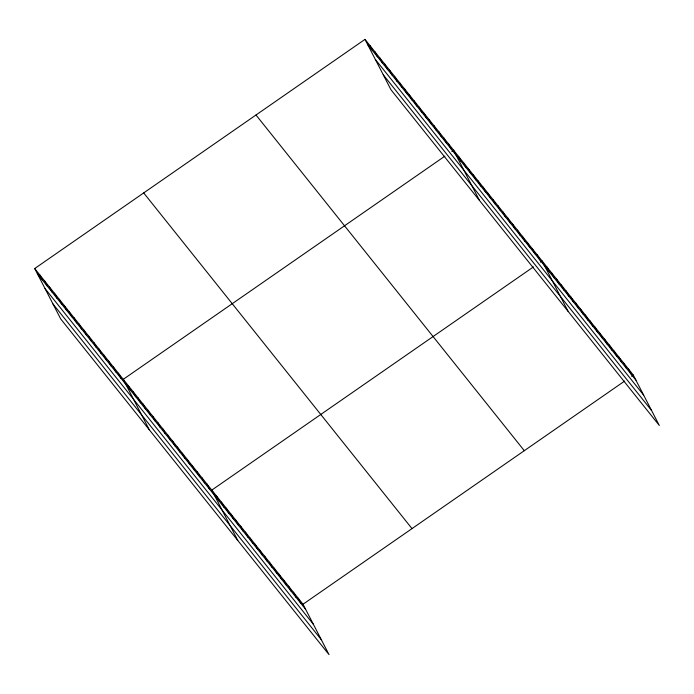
<?xml version="1.0" encoding="UTF-8"?>
<svg xmlns="http://www.w3.org/2000/svg" width="694" height="694" viewBox="0 0 694 694"><rect width="100%" height="100%" fill="white"/><g stroke="black" fill="none" stroke-linecap="round" stroke-linejoin="round"><path stroke-width="1.04" d="M34.7 268.552L303.009 604.24L329.017 654.624L60.708 318.936L34.7 268.552L364.983 39.376L633.292 375.064L659.3 425.448L390.991 89.76L364.983 39.376M444.88 156.159L123.246 379.332L149.245 429.716M451.794 151.353L453.529 150.156L479.528 200.54M533.417 266.93L211.783 490.103L237.79 540.487M540.34 262.132L542.066 260.927L568.074 311.311M303.009 604.24L624.643 381.067M631.566 376.261L633.292 375.064M367.62 44.485L635.93 380.173M375.333 59.424L643.642 395.112M383.279 74.822L651.588 410.51M255.991 115.004L524.3 450.692M143.693 192.923L412.002 528.611M37.337 273.662L305.646 609.349M45.049 288.6L313.358 624.288M52.996 303.998L321.305 639.686M628.495 369.061L631.132 374.17M623.689 363.049L626.326 368.158M618.892 357.046L621.529 362.155M614.086 351.034L616.723 356.143M609.289 345.031L611.926 350.14M604.483 339.019L607.12 344.129M599.685 333.016L602.323 338.125M594.879 327.004L597.525 332.114M590.082 321.001L592.719 326.111M585.285 314.989L587.922 320.108M580.479 308.986L583.116 314.096M575.682 302.983L578.319 308.093M570.876 296.971L573.513 302.081M566.078 290.968L568.716 296.078M561.273 284.956L563.91 290.066M556.475 278.953L559.112 284.063M551.669 272.942L554.306 278.051M546.872 266.938L549.509 272.048M537.147 254.776L539.785 259.886M532.229 248.626L534.866 253.735M527.31 242.466L529.947 247.576M522.391 236.316L525.028 241.425M517.472 230.156L520.11 235.266M512.554 224.006L515.191 229.115M507.635 217.847L510.272 222.956M502.716 211.696L505.353 216.806M497.798 205.545L500.435 210.655M492.879 199.386L495.516 204.496M487.96 193.236L490.597 198.345M483.041 187.076L485.679 192.186M478.123 180.926L480.76 186.035M473.204 174.767L475.841 179.885M468.285 168.616L470.922 173.726M463.366 162.465L466.004 167.575M458.448 156.306L461.085 161.416M448.61 143.996L451.247 149.106M443.692 137.846L446.329 142.955M438.773 131.687L441.41 136.805M433.854 125.536L436.491 130.645M428.927 119.385L431.573 124.495M424.008 113.226L426.645 118.336M419.089 107.076L421.726 112.185M414.171 100.916L416.808 106.026M409.252 94.766L411.889 99.875M404.333 88.606L406.97 93.725M399.414 82.456L402.052 87.565M394.496 76.305L397.133 81.415M389.577 70.146L392.214 75.256M384.658 63.995L387.295 69.105M379.739 57.836L382.377 62.946M374.821 51.686L377.458 56.795M369.902 45.535L372.539 50.645M298.212 598.228L300.849 603.338M293.406 592.225L296.043 597.334M288.609 586.213L291.246 591.331M283.803 580.21L286.44 585.32M279.005 574.207L281.643 579.317M274.199 568.195L276.837 573.305M269.402 562.192L272.039 567.302M264.596 556.18L267.233 561.29M259.799 550.177L262.436 555.287M254.993 544.165L257.639 549.275M250.196 538.162L252.833 543.272M245.398 532.151L248.036 537.26M240.592 526.147L243.23 531.257M235.795 520.136L238.432 525.254M230.989 514.133L233.626 519.242M226.192 508.129L228.829 513.239M221.386 502.118L224.023 507.227M216.589 496.115L219.226 501.224M206.864 483.952L209.501 489.062M201.945 477.793L204.583 482.903M197.027 471.642L199.664 476.752M192.108 465.492L194.745 470.601M187.189 459.333L189.826 464.442M182.27 453.182L184.908 458.292M177.352 447.023L179.989 452.132M172.433 440.872L175.07 445.982M167.514 434.713L170.151 439.823M162.596 428.562L165.233 433.672M157.677 422.412L160.314 427.521M152.758 416.253L155.395 421.362M147.839 410.102L150.477 415.212M142.921 403.943L145.558 409.052M138.002 397.792L140.639 402.902M133.083 391.633L135.72 396.742M128.164 385.482L130.802 390.592M118.327 373.172L120.964 378.282M113.408 367.022L116.045 372.131M108.49 360.863L111.127 365.972M103.562 354.712L106.208 359.822M98.643 348.553L101.281 353.662M93.725 342.402L96.362 347.512M88.806 336.252L91.443 341.361M83.887 330.092L86.524 335.202M78.969 323.942L81.606 329.051M74.05 317.783L76.687 322.892M69.131 311.632L71.768 316.742M64.212 305.473L66.85 310.591M59.294 299.322L61.931 304.432M54.375 293.172L57.012 298.281M49.456 287.012L52.093 292.122M44.537 280.862L47.175 285.971M39.619 274.703L42.256 279.812"/></g></svg>
